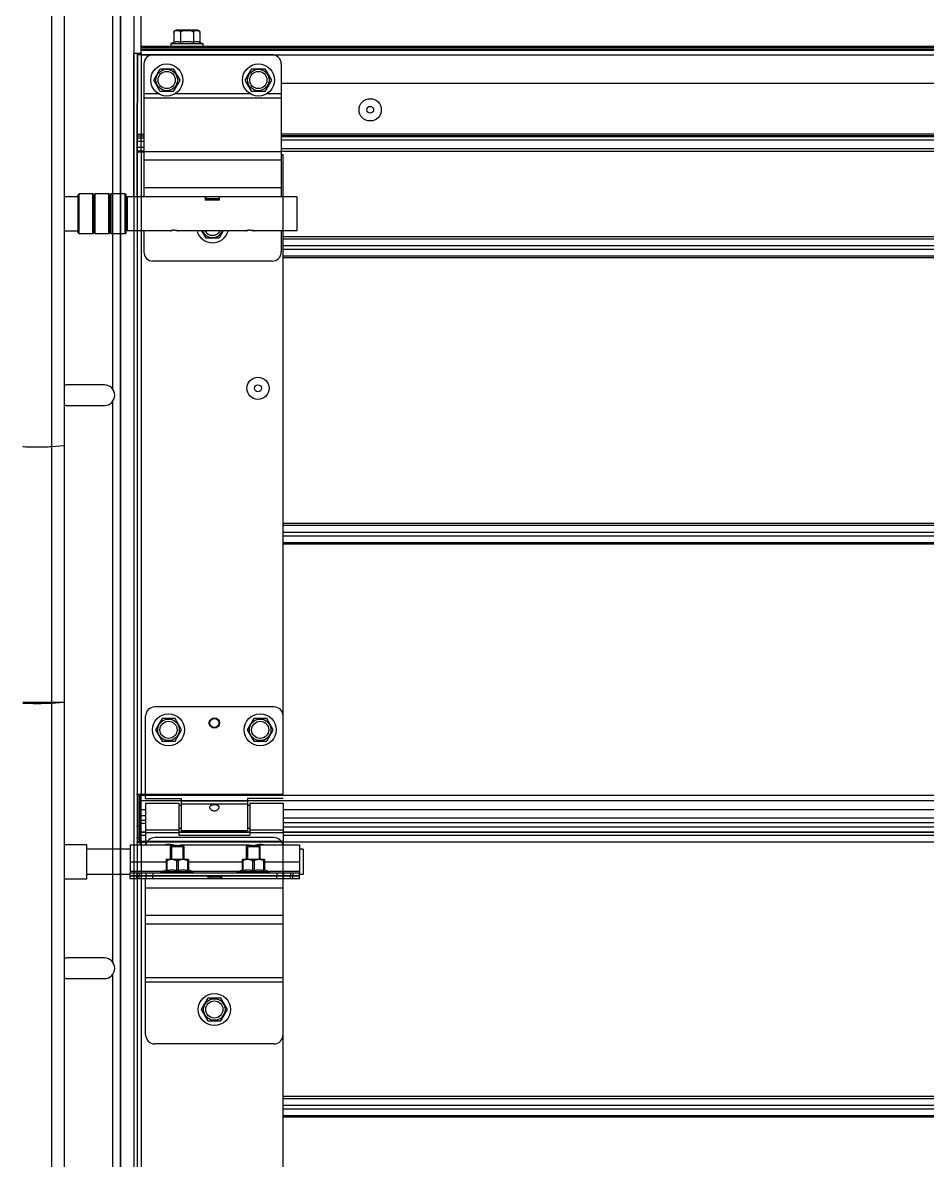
# Model space of a CAD drawing. Header units: millimetres. Extents: x 21899 to 38731, y -5425 to 3612.
# Drawn here: x 22145.5 to 22540.2, y 2384.8 to 2881.1 of the extents above; entities that cross this region are included whole.
import ezdxf

# ---------------------------------------------------------------- set-up
doc = ezdxf.new("R2010")
doc.units = ezdxf.units.MM

msp = doc.modelspace()

# ---------------------------------------------------------------- linework, layer by layer
at = {"color": 7, "linetype": 'Continuous'}
for p, q in [((22163.61, 3064.5), (22163.61, 1144.53)), ((22197.11, 2867.59), (22197.11, 2884.49)), ((22211.41, 2876.79), (22211.41, 2872.49)), ((22221.81, 2877.79), (22212.41, 2877.79)), ((22214.26, 2876.79), (22214.26, 2872.49)), ((22219.96, 2876.79), (22219.96, 2872.49)), ((22222.81, 2876.79), (22222.81, 2872.49)), ((22197.11, 2870.79), (22336.81, 2870.79)), ((22197.11, 2869.09), (22336.81, 2869.09)), ((22211.41, 2872.49), (22210.11, 2871.99)), ((22210.11, 2871.99), (22210.11, 2870.79)), ((22210.11, 2871.99), (22224.11, 2871.99)), ((22222.81, 2872.49), (22224.11, 2871.99)), ((22224.11, 2871.99), (22224.11, 2870.79)), ((22336.81, 2870.79), (25101.07, 2870.79)), ((22336.81, 2869.09), (25101.07, 2869.09)), ((22195.32, 2867.59), (22193.82, 2867.59)), ((22193.82, 2867.59), (22193.82, 2805.09)), ((22195.35, 2867.59), (22195.32, 2824.6)), ((22195.61, 2867.59), (22197.11, 2867.59)), ((22195.61, 2803.28), (22195.61, 2867.59)), ((22202.62, 2856.09), (22205.47, 2861.02)), ((22205.47, 2861.02), (22211.17, 2861.02)), ((22211.17, 2861.02), (22214.02, 2856.09)), ((22242.62, 2856.09), (22245.47, 2861.02)), ((22245.47, 2861.02), (22251.17, 2861.02)), ((22251.17, 2861.02), (22254.02, 2856.09)), ((22205.47, 2851.15), (22202.62, 2856.09)), ((22214.02, 2856.09), (22211.17, 2851.15)), ((22245.47, 2851.15), (22242.62, 2856.09)), ((22254.02, 2856.09), (22251.17, 2851.15)), ((23496.89, 2854.59), (22258.32, 2854.59)), ((22211.17, 2851.15), (22205.47, 2851.15)), ((22251.17, 2851.15), (22245.47, 2851.15)), ((22197.11, 2825.09), (22197.11, 2831.79)), ((22198.32, 2824.6), (22195.32, 2824.6)), ((22198.32, 2825.09), (22195.82, 2825.09)), ((22258.32, 2825.09), (22336.81, 2825.09)), ((22336.81, 2825.09), (25101.07, 2825.09)), ((22258.32, 2823.59), (22259.11, 2823.59)), ((22259.11, 2803.28), (22259.11, 2823.59)), ((22169.62, 2805.19), (22163.61, 2805.19)), ((22170.12, 2806.44), (22169.62, 2805.94)), ((22169.62, 2789.44), (22169.62, 2805.94)), ((22176.12, 2806.44), (22170.12, 2806.44)), ((22170.12, 2788.94), (22170.12, 2806.44)), ((22176.62, 2805.94), (22176.12, 2806.44)), ((22176.12, 2788.94), (22176.12, 2806.44)), ((22177.12, 2806.44), (22176.62, 2805.94)), ((22176.62, 2789.44), (22176.62, 2805.94)), ((22183.12, 2806.44), (22177.12, 2806.44)), ((22177.12, 2788.94), (22177.12, 2806.44)), ((22183.62, 2805.94), (22183.12, 2806.44)), ((22183.12, 2788.94), (22183.12, 2806.44)), ((22184.12, 2806.44), (22183.62, 2805.94)), ((22183.62, 2789.44), (22183.62, 2805.94)), ((22190.12, 2806.44), (22184.12, 2806.44)), ((22184.12, 2788.94), (22184.12, 2806.44)), ((22190.62, 2805.94), (22190.12, 2806.44)), ((22190.12, 2788.94), (22190.12, 2806.44)), ((22190.62, 2789.44), (22190.62, 2805.94)), ((22231.17, 2803.79), (22225.07, 2803.79)), ((22191.12, 2803.19), (22190.62, 2803.19)), ((22169.62, 2790.19), (22163.61, 2790.19)), ((22170.12, 2788.94), (22169.62, 2789.44)), ((22176.12, 2788.94), (22170.12, 2788.94)), ((22176.62, 2789.44), (22176.12, 2788.94)), ((22177.12, 2788.94), (22176.62, 2789.44)), ((22183.12, 2788.94), (22177.12, 2788.94)), ((22183.62, 2789.44), (22183.12, 2788.94)), ((22184.12, 2788.94), (22183.62, 2789.44)), ((22190.12, 2788.94), (22184.12, 2788.94)), ((22190.62, 2789.44), (22190.12, 2788.94)), ((22191.12, 2792.19), (22190.62, 2792.19)), ((22225.47, 2787.15), (22223.66, 2790.29)), ((22232.98, 2790.29), (22231.17, 2787.15)), ((22231.17, 2787.15), (22225.47, 2787.15)), ((22181.11, 2723.09), (22165.11, 2723.09)), ((22165.11, 2714.09), (22181.11, 2714.09)), ((22163.61, 2584.71), (22157.96, 2584.56)), ((22163.61, 2584.55), (22157.96, 2584.16)), ((22255.11, 2582.59), (22203.11, 2582.59)), ((22199.11, 2542.59), (22199.11, 2578.59)), ((22206.26, 2577.52), (22203.41, 2572.59)), ((22211.96, 2577.52), (22206.26, 2577.52)), ((22214.81, 2572.59), (22211.96, 2577.52)), ((22246.26, 2577.52), (22243.41, 2572.59)), ((22251.96, 2577.52), (22246.26, 2577.52)), ((22254.81, 2572.59), (22251.96, 2577.52)), ((22203.41, 2572.59), (22206.26, 2567.65)), ((22211.96, 2567.65), (22214.81, 2572.59)), ((22243.41, 2572.59), (22246.26, 2567.65)), ((22251.96, 2567.65), (22254.81, 2572.59)), ((22206.26, 2567.65), (22211.96, 2567.65)), ((22246.26, 2567.65), (22251.96, 2567.65)), ((22195.11, 2544.59), (22199.11, 2544.59)), ((22196.61, 2523.95), (22196.61, 2544.59)), ((22196.61, 2544.59), (22196.61, 2523.95)), ((22197.11, 2523.82), (22197.11, 2544.59)), ((22197.11, 2523.82), (22197.11, 2544.59)), ((22197.11, 2523.59), (22197.11, 2544.59)), ((22199.11, 2542.59), (22214.61, 2542.59)), ((22214.61, 2542.59), (22214.61, 2528.59)), ((22243.61, 2542.59), (22243.61, 2528.59)), ((22259.11, 2542.59), (22243.61, 2542.59)), ((22199.11, 2537.64), (22197.11, 2537.64)), ((22199.11, 2540.59), (22199.11, 2522.39)), ((22199.11, 2540.59), (22213.61, 2540.59)), ((22213.61, 2540.59), (22213.61, 2526.59)), ((22214.61, 2539.59), (22213.61, 2539.59)), ((22244.61, 2539.59), (22243.61, 2539.59)), ((22244.61, 2540.59), (22244.61, 2526.59)), ((22244.61, 2540.59), (22259.11, 2540.59)), ((22259.11, 2540.59), (22259.11, 2522.39)), ((22336.81, 2537.64), (22259.11, 2537.64)), ((23129.11, 2537.64), (22336.81, 2537.64)), ((22199.11, 2533.09), (22197.11, 2533.09)), ((22336.81, 2532.09), (22259.11, 2532.09)), ((23129.11, 2532.09), (22336.81, 2532.09)), ((22195.11, 2530.59), (22196.11, 2530.59)), ((22196.61, 2530.59), (22195.61, 2530.59)), ((22196.61, 2530.59), (22195.61, 2530.59)), ((22199.11, 2528.01), (22197.11, 2528.01)), ((22214.61, 2529.59), (22213.61, 2529.59)), ((22244.61, 2528.01), (22213.61, 2528.01)), ((22213.61, 2526.59), (22244.61, 2526.59)), ((22243.61, 2528.59), (22214.61, 2528.59)), ((22244.61, 2529.59), (22243.61, 2529.59)), ((22336.81, 2528.01), (22259.11, 2528.01)), ((23129.11, 2528.01), (22336.81, 2528.01)), ((22173.31, 2522.49), (22163.61, 2522.49)), ((22173.31, 2522.49), (22173.31, 2507.49)), ((22195.11, 2525.59), (22196.11, 2525.59)), ((22195.11, 2523.59), (22199.11, 2523.59)), ((22259.11, 2523.82), (22197.11, 2523.82)), ((22259.11, 2523.82), (22197.11, 2523.82)), ((22209.91, 2521.59), (22210.26, 2521.94)), ((22209.91, 2516.09), (22209.91, 2521.59)), ((22215.91, 2521.59), (22209.91, 2521.59)), ((22215.56, 2521.94), (22210.26, 2521.94)), ((22215.91, 2521.59), (22215.56, 2521.94)), ((22215.91, 2516.09), (22215.91, 2521.59)), ((22243.11, 2521.59), (22243.46, 2521.94)), ((22243.11, 2516.09), (22243.11, 2521.59)), ((22249.11, 2521.59), (22243.11, 2521.59)), ((22248.76, 2521.94), (22243.46, 2521.94)), ((22249.11, 2521.59), (22248.76, 2521.94)), ((22249.11, 2516.09), (22249.11, 2521.59)), ((22259.11, 2523.82), (22259.11, 2523.59)), ((22259.11, 2523.82), (22259.11, 2523.59)), ((22192.31, 2520.49), (22173.31, 2520.49)), ((22208.03, 2516.09), (22207.99, 2516.05)), ((22208, 2516.06), (22208, 2511.27)), ((22217.79, 2516.09), (22208.03, 2516.09)), ((22217.79, 2516.09), (22217.83, 2516.05)), ((22217.82, 2516.06), (22217.82, 2511.27)), ((22241.23, 2516.09), (22241.19, 2516.05)), ((22241.2, 2516.06), (22241.2, 2511.27)), ((22250.99, 2516.09), (22241.23, 2516.09)), ((22250.99, 2516.09), (22251.03, 2516.05)), ((22251.02, 2516.06), (22251.02, 2511.27)), ((22267.81, 2520.49), (22266.31, 2520.49)), ((22267.81, 2520.48), (22267.81, 2509.49)), ((22205.91, 2510.59), (22208, 2511.51)), ((22208.4, 2515.52), (22208, 2515.52)), ((22208.4, 2511.27), (22208, 2511.27)), ((22208.4, 2515.52), (22208.4, 2511.27)), ((22212.51, 2515.52), (22212.51, 2511.27)), ((22213.31, 2515.52), (22212.51, 2515.52)), ((22213.31, 2511.27), (22212.51, 2511.27)), ((22213.31, 2515.52), (22213.31, 2511.27)), ((22217.42, 2515.52), (22217.42, 2511.27)), ((22217.42, 2515.52), (22217.82, 2515.52)), ((22217.82, 2511.27), (22217.42, 2511.27)), ((22219.91, 2510.59), (22217.82, 2511.51)), ((22239.11, 2510.59), (22241.2, 2511.51)), ((22241.6, 2515.52), (22241.2, 2515.52)), ((22241.6, 2511.27), (22241.2, 2511.27)), ((22241.6, 2515.52), (22241.6, 2511.27)), ((22245.71, 2515.52), (22245.71, 2511.27)), ((22246.51, 2515.52), (22245.71, 2515.52)), ((22246.51, 2511.27), (22245.71, 2511.27)), ((22246.51, 2515.52), (22246.51, 2511.27)), ((22250.62, 2515.52), (22250.62, 2511.27)), ((22250.62, 2515.52), (22251.02, 2515.52)), ((22251.02, 2511.27), (22250.62, 2511.27)), ((22253.11, 2510.59), (22251.02, 2511.51)), ((22173.31, 2507.49), (22163.61, 2507.49)), ((22192.31, 2509.49), (22173.31, 2509.49)), ((22192.31, 2507.59), (22192.31, 2510.09)), ((22266.31, 2508.89), (22192.31, 2508.89)), ((22226.26, 2508.79), (22192.31, 2508.79)), ((22199.31, 2508.89), (22199.31, 2510.09)), ((22199.31, 2507.59), (22199.31, 2508.79)), ((22205.91, 2510.09), (22205.91, 2510.59)), ((22219.91, 2510.59), (22205.91, 2510.59)), ((22209.91, 2508.79), (22209.91, 2508.89)), ((22215.91, 2508.79), (22215.91, 2508.89)), ((22219.91, 2510.09), (22219.91, 2510.59)), ((22226.26, 2508.79), (22226.26, 2508.89)), ((22232.36, 2507.59), (22232.36, 2508.89)), ((22266.31, 2508.79), (22232.36, 2508.79)), ((22239.11, 2510.09), (22239.11, 2510.59)), ((22253.11, 2510.59), (22239.11, 2510.59)), ((22243.11, 2508.79), (22243.11, 2508.89)), ((22249.11, 2508.79), (22249.11, 2508.89)), ((22253.11, 2510.09), (22253.11, 2510.59)), ((22259.31, 2510.09), (22259.31, 2508.89)), ((22259.31, 2507.59), (22259.31, 2508.79)), ((22266.31, 2507.59), (22266.31, 2510.09)), ((22267.81, 2509.49), (22266.31, 2509.49)), ((22181.11, 2473.09), (22165.11, 2473.09)), ((22165.11, 2464.09), (22181.11, 2464.09)), ((22226.26, 2455.52), (22223.41, 2450.59)), ((22231.96, 2455.52), (22226.26, 2455.52)), ((22234.81, 2450.59), (22231.96, 2455.52)), ((22223.41, 2450.59), (22226.26, 2445.65)), ((22231.96, 2445.65), (22234.81, 2450.59)), ((22226.26, 2445.65), (22231.96, 2445.65))]:
    msp.add_line(p, q, dxfattribs=at)
at = {"color": 9, "linetype": 'Continuous'}
for p, q in [((22188.05, 3064.5), (22188.05, 1144.53)), ((22188.2, 3064.5), (22188.2, 1144.53)), ((22193.94, 3064.5), (22193.94, 1144.53)), ((22157.96, 3055.17), (22157.96, 1144.53)), ((22184.61, 2959.26), (22184.61, 2721.41)), ((22197.11, 2870.29), (22336.81, 2870.29)), ((22197.11, 2869.59), (22336.81, 2869.59)), ((22336.81, 2870.29), (25101.07, 2870.29)), ((22336.81, 2869.59), (25101.07, 2869.59)), ((22202.32, 2867.09), (22195.82, 2867.09)), ((22197.11, 2867.09), (22336.81, 2867.09)), ((22336.81, 2867.09), (25101.07, 2867.09)), ((22204.76, 2850.09), (22198.32, 2850.09)), ((22244.76, 2850.09), (22211.89, 2850.09)), ((22258.32, 2850.09), (22251.89, 2850.09)), ((22258.32, 2848.22), (22198.32, 2848.22)), ((22195.82, 2832.5), (22198.32, 2832.5)), ((22195.82, 2831.79), (22198.32, 2831.79)), ((22198.32, 2830.67), (22195.82, 2830.67)), ((22198.32, 2829.26), (22195.82, 2829.26)), ((22336.81, 2832.5), (22258.32, 2832.5)), ((22336.81, 2831.79), (22258.32, 2831.79)), ((22258.32, 2831.47), (22336.81, 2831.47)), ((22258.32, 2830.06), (22336.81, 2830.06)), ((25101.07, 2832.5), (22336.81, 2832.5)), ((25101.07, 2831.79), (22336.81, 2831.79)), ((22336.81, 2831.47), (25101.07, 2831.47)), ((22336.81, 2830.06), (25101.07, 2830.06)), ((22195.32, 2824.6), (22195.32, 2805.09)), ((22198.32, 2826.59), (22195.82, 2826.59)), ((22258.32, 2824.81), (22198.32, 2824.81)), ((22258.32, 2826.19), (22336.81, 2826.19)), ((22336.81, 2826.19), (25101.07, 2826.19)), ((22197.11, 2823.59), (22197.11, 2815.83)), ((22197.11, 2823.59), (22197.11, 2803.28)), ((22258.32, 2821.09), (22198.32, 2821.09)), ((22197.11, 2815.83), (22197.11, 2544.59)), ((22258.32, 2809.09), (22198.32, 2809.09)), ((22231.17, 2804.31), (22225.47, 2804.31)), ((22336.81, 2787.61), (22259.11, 2787.61)), ((22259.11, 2786.83), (22336.81, 2786.83)), ((25101.07, 2787.61), (22336.81, 2787.61)), ((22336.81, 2786.83), (25101.07, 2786.83)), ((22259.11, 2783.86), (22336.81, 2783.86)), ((22259.11, 2782.31), (22336.81, 2782.31)), ((22259.11, 2779.34), (22336.81, 2779.34)), ((22336.81, 2783.86), (25101.07, 2783.86)), ((22336.81, 2782.31), (25101.07, 2782.31)), ((22336.81, 2779.34), (25101.07, 2779.34)), ((22336.81, 2778.56), (22259.11, 2778.56)), ((25101.07, 2778.56), (22336.81, 2778.56)), ((22184.61, 2715.76), (22184.61, 2471.41)), ((22163.61, 2696.44), (22157.96, 2696.05)), ((22336.81, 2662.61), (22259.11, 2662.61)), ((22259.11, 2661.83), (22336.81, 2661.83)), ((25101.07, 2662.61), (22336.81, 2662.61)), ((22336.81, 2661.83), (25101.07, 2661.83)), ((22259.11, 2658.86), (22336.81, 2658.86)), ((22259.11, 2657.31), (22336.81, 2657.31)), ((22336.81, 2658.86), (25101.07, 2658.86)), ((22336.81, 2657.31), (25101.07, 2657.31)), ((22259.11, 2654.34), (22336.81, 2654.34)), ((22336.81, 2653.56), (22259.11, 2653.56)), ((22336.81, 2654.34), (25101.07, 2654.34)), ((25101.07, 2653.56), (22336.81, 2653.56)), ((22336.81, 2544.01), (22197.11, 2544.01)), ((22199.11, 2544.01), (22197.11, 2544.01)), ((22336.81, 2541.58), (22197.11, 2541.58)), ((22243.61, 2541.43), (22214.61, 2541.43)), ((23129.11, 2544.01), (22336.81, 2544.01)), ((25101.07, 2541.58), (22336.81, 2541.58)), ((22196.61, 2537.59), (22196.61, 2522.39)), ((22199.11, 2537.73), (22197.11, 2537.73)), ((22243.61, 2540.21), (22214.61, 2540.21)), ((22336.81, 2537.73), (22259.11, 2537.73)), ((23129.11, 2537.73), (22336.81, 2537.73)), ((22199.11, 2535.09), (22197.11, 2535.09)), ((22197.11, 2531.9), (22199.11, 2531.9)), ((22336.81, 2534.09), (22259.11, 2534.09)), ((23129.11, 2534.09), (22336.81, 2534.09)), ((22197.11, 2527.97), (22199.11, 2527.97)), ((22197.11, 2526.59), (22199.11, 2526.59)), ((22199.11, 2528.96), (22213.61, 2528.96)), ((22199.11, 2527.75), (22213.61, 2527.75)), ((22213.61, 2527.97), (22244.61, 2527.97)), ((22213.61, 2526.59), (22244.61, 2526.59)), ((22244.61, 2528.96), (22259.11, 2528.96)), ((22244.61, 2527.75), (22259.11, 2527.75)), ((22259.11, 2530.3), (22336.81, 2530.3)), ((22259.11, 2527.97), (22336.81, 2527.97)), ((22259.11, 2526.59), (22336.81, 2526.59)), ((22336.81, 2530.3), (23129.11, 2530.3)), ((22336.81, 2527.97), (23129.11, 2527.97)), ((22336.81, 2526.59), (23129.11, 2526.59)), ((22197.11, 2523.68), (22199.11, 2523.68)), ((22197.11, 2523.59), (22197.11, 2044.59)), ((22259.11, 2523.68), (22336.81, 2523.68)), ((22336.81, 2523.68), (23129.11, 2523.68)), ((22192.31, 2514.99), (22208, 2514.99)), ((22217.82, 2514.99), (22241.2, 2514.99)), ((22251.02, 2514.99), (22266.31, 2514.99)), ((22192.31, 2510.89), (22206.59, 2510.89)), ((22195.31, 2510.09), (22195.31, 2508.89)), ((22195.31, 2507.59), (22195.31, 2508.79)), ((22196.31, 2510.09), (22196.31, 2508.89)), ((22196.31, 2507.59), (22196.31, 2508.79)), ((22202.31, 2510.09), (22202.31, 2508.89)), ((22202.31, 2507.59), (22202.31, 2508.79)), ((22219.23, 2510.89), (22239.79, 2510.89)), ((22231.96, 2508.36), (22226.26, 2508.36)), ((22252.43, 2510.89), (22266.31, 2510.89)), ((22256.31, 2510.09), (22256.31, 2508.89)), ((22256.31, 2507.59), (22256.31, 2508.79)), ((22262.31, 2510.09), (22262.31, 2508.89)), ((22262.31, 2507.59), (22262.31, 2508.79)), ((22263.31, 2510.09), (22263.31, 2508.89)), ((22263.31, 2507.59), (22263.31, 2508.79)), ((22259.11, 2503.59), (22199.11, 2503.59)), ((22259.11, 2491.59), (22199.11, 2491.59)), ((22259.11, 2487.84), (22199.11, 2487.84)), ((22184.61, 2465.76), (22184.61, 2221.41)), ((22259.11, 2464.46), (22199.11, 2464.46)), ((22259.11, 2462.59), (22199.11, 2462.59)), ((22336.81, 2412.61), (22259.11, 2412.61)), ((22259.11, 2411.83), (22336.81, 2411.83)), ((25101.07, 2412.61), (22336.81, 2412.61)), ((22336.81, 2411.83), (25101.07, 2411.83)), ((22259.11, 2408.86), (22336.81, 2408.86)), ((22259.11, 2407.31), (22336.81, 2407.31)), ((22336.81, 2408.86), (25101.07, 2408.86)), ((22336.81, 2407.31), (25101.07, 2407.31)), ((22259.11, 2404.34), (22336.81, 2404.34)), ((22336.81, 2403.56), (22259.11, 2403.56)), ((22336.81, 2404.34), (25101.07, 2404.34)), ((25101.07, 2403.56), (22336.81, 2403.56))]:
    msp.add_line(p, q, dxfattribs=at)
at = {"color": 3, "linetype": 'Continuous'}
for p, q in [((22195.32, 2867.59), (22195.61, 2867.59)), ((22195.61, 2815.83), (22195.61, 2867.59)), ((22197.11, 2867.59), (22195.61, 2867.59)), ((22195.61, 2867.59), (22195.61, 2846.59)), ((22197.11, 2867.59), (22197.11, 2831.79)), ((22254.32, 2867.09), (22202.32, 2867.09)), ((22198.32, 2863.09), (22198.32, 2805.09)), ((22258.32, 2863.09), (22258.32, 2805.09)), ((22195.82, 2846.59), (22195.61, 2846.59)), ((22197.11, 2825.09), (22197.11, 2823.59)), ((22258.32, 2823.59), (22259.11, 2823.59)), ((22259.11, 2815.83), (22259.11, 2823.59)), ((22195.61, 1441.84), (22195.61, 2815.83)), ((22259.11, 2544.59), (22259.11, 2815.83)), ((22265.12, 2805.09), (22191.12, 2805.09)), ((22191.12, 2805.09), (22191.12, 2790.29)), ((22225.07, 2805.09), (22225.07, 2803.64)), ((22225.47, 2803.89), (22225.47, 2805.09)), ((22231.17, 2803.89), (22225.47, 2803.89)), ((22231.17, 2805.09), (22231.17, 2803.64)), ((22265.12, 2805.09), (22265.12, 2790.29)), ((22231.17, 2803.64), (22225.07, 2803.64)), ((22209.62, 2790.29), (22191.12, 2790.29)), ((22198.32, 2790.29), (22198.32, 2781.09)), ((22242.62, 2790.29), (22213.62, 2790.29)), ((22265.12, 2790.29), (22246.62, 2790.29)), ((22258.32, 2790.29), (22258.32, 2781.09)), ((22254.32, 2777.09), (22202.32, 2777.09)), ((22195.61, 2544.59), (22259.11, 2544.59)), ((22195.61, 2544.59), (22259.11, 2544.59)), ((22196.11, 2544.59), (22196.11, 2523.59)), ((22197.11, 2537.59), (22196.11, 2537.59)), ((22192.31, 2522.39), (22192.31, 2510.09)), ((22192.31, 2522.39), (22210.81, 2522.39)), ((22259.11, 2523.59), (22197.11, 2523.59)), ((22259.11, 2523.59), (22197.11, 2523.59)), ((22255.11, 2525.59), (22203.11, 2525.59)), ((22214.81, 2522.39), (22243.81, 2522.39)), ((22247.81, 2522.39), (22266.31, 2522.39)), ((22259.11, 2044.59), (22259.11, 2523.59)), ((22266.31, 2522.39), (22266.31, 2510.09)), ((22266.31, 2510.09), (22192.31, 2510.09)), ((22199.01, 2507.59), (22192.31, 2507.59)), ((22199.11, 2439.59), (22199.11, 2507.59)), ((22266.31, 2507.59), (22199.11, 2507.59)), ((22226.26, 2508.79), (22226.26, 2507.59)), ((22231.96, 2508.79), (22226.26, 2508.79)), ((22231.96, 2508.79), (22231.96, 2507.59)), ((22259.11, 2439.59), (22259.11, 2507.59)), ((22255.11, 2435.59), (22203.11, 2435.59))]:
    msp.add_line(p, q, dxfattribs=at)
at = {"color": 2, "linetype": 'Continuous'}
for p, q in [((22210.41, 2521.94), (22210.41, 2516.09)), ((22215.41, 2521.94), (22215.41, 2516.09)), ((22243.61, 2521.94), (22243.61, 2516.09)), ((22248.61, 2521.94), (22248.61, 2516.09)), ((22210.41, 2508.89), (22210.41, 2508.79)), ((22215.41, 2508.89), (22215.41, 2508.79)), ((22243.61, 2508.89), (22243.61, 2508.79)), ((22248.61, 2508.89), (22248.61, 2508.79))]:
    msp.add_line(p, q, dxfattribs=at)
at = {"color": 7, "linetype": 'Continuous'}
for centre, radius in [((22208.32, 2856.09), 7), ((22208.32, 2856.09), 3.75), ((22248.32, 2856.09), 7), ((22248.32, 2856.09), 3.75), ((22297.11, 2843.09), 4.85), ((22297.11, 2843.09), 1.5), ((22248.11, 2721.59), 4.85), ((22248.11, 2721.59), 1.5), ((22209.11, 2572.59), 7), ((22209.11, 2572.59), 3.75), ((22229.11, 2575.59), 2), ((22249.11, 2572.59), 7), ((22249.11, 2572.59), 3.75), ((22229.11, 2450.59), 7), ((22229.11, 2450.59), 3.75)]:
    msp.add_circle(centre, radius, dxfattribs=at)
at = {"color": 9, "linetype": 'Continuous'}
for centre in [(22208.32, 2856.09), (22248.32, 2856.09), (22209.11, 2572.59), (22249.11, 2572.59), (22229.11, 2450.59)]:
    msp.add_circle(centre, 4.7, dxfattribs=at)
at = {"color": 3, "linetype": 'Continuous'}
msp.add_circle((22229.11, 2575.59), 2.25, dxfattribs=at)
at = {"color": 7, "linetype": 'Continuous'}
for centre, radius, start, end in [((22212.41, 2876.79), 1, 90, 180), ((22221.81, 2876.79), 1, 0, 90), ((22228.32, 2792.09), 7, 194.9402, 345.0598), ((22228.32, 2792.09), 3.75, 208.7382, 331.2618), ((22165.11, 2718.59), 4.5, 90, 109.5506), ((22181.11, 2718.59), 4.5, 270, 90), ((22165.11, 2718.59), 4.5, 250.4494, 270), ((22203.11, 2578.59), 4, 90, 180), ((22255.11, 2578.59), 4, 0, 90), ((22209.11, 2515.59), 7, 75.9631, 102.9948), ((22249.11, 2515.59), 7, 77.0052, 109.3732), ((22165.11, 2468.59), 4.5, 90, 109.5506), ((22181.11, 2468.59), 4.5, 270, 90), ((22165.11, 2468.59), 4.5, 250.4494, 270)]:
    msp.add_arc(centre, radius, start, end, dxfattribs=at)
at = {"color": 3, "linetype": 'Continuous'}
for centre, start, end in [((22202.32, 2863.09), 90, 180), ((22254.32, 2863.09), 0, 90), ((22202.32, 2781.09), 180, 270), ((22254.32, 2781.09), 270, 0), ((22203.11, 2521.59), 90, 168.4498), ((22255.11, 2521.59), 11.5502, 90), ((22203.11, 2439.59), 180, 270), ((22255.11, 2439.59), 270, 0)]:
    msp.add_arc(centre, 4, start, end, dxfattribs=at)
at = {"color": 9, "linetype": 'Continuous'}
msp.add_arc((22228.32, 2792.09), 4.7, 202.5526, 337.4474, dxfattribs=at)
at = {"color": 7, "linetype": 'Continuous'}
for points, start_tangent, end_tangent in [([(22211.41, 2876.79), (22211.42, 2876.93), (22211.43, 2876.98)], (0, 1), (0.196493, 0.980505)), ([(22211.43, 2876.98), (22211.44, 2877.04)], (0.196493, 0.980505), (0.259097, 0.965851)), ([(22211.44, 2877.04), (22211.46, 2877.09), (22211.49, 2877.17)], (0.259097, 0.965851), (0.393606, 0.919279)), ([(22211.49, 2877.17), (22211.52, 2877.23), (22211.6, 2877.36), (22211.71, 2877.47), (22211.83, 2877.56), (22211.96, 2877.63), (22212.12, 2877.68), (22212.3, 2877.72), (22212.42, 2877.74)], (0.393606, 0.919279), (0.994208, 0.10747)), ([(22212.42, 2877.74), (22212.51, 2877.75), (22212.73, 2877.76), (22212.95, 2877.76), (22213.15, 2877.75), (22213.35, 2877.73), (22213.52, 2877.69), (22213.68, 2877.64), (22213.83, 2877.57), (22213.95, 2877.48), (22214.06, 2877.37), (22214.15, 2877.24), (22214.21, 2877.09), (22214.25, 2876.93), (22214.26, 2876.79)], (0.994208, 0.10747), (0, -1)), ([(22214.26, 2876.79), (22214.28, 2876.93), (22214.35, 2877.08), (22214.46, 2877.22), (22214.62, 2877.34), (22214.81, 2877.45), (22215.03, 2877.54), (22215.28, 2877.61), (22215.52, 2877.66), (22215.76, 2877.69), (22215.97, 2877.72), (22216.17, 2877.73), (22216.36, 2877.74), (22216.55, 2877.75), (22216.74, 2877.75), (22216.92, 2877.76), (22217.11, 2877.76)], (0, 1), (1, 0)), ([(22217.11, 2877.76), (22217.4, 2877.75), (22217.69, 2877.75), (22217.97, 2877.74), (22218.26, 2877.72), (22218.54, 2877.68), (22218.83, 2877.64), (22219.11, 2877.56), (22219.37, 2877.47), (22219.58, 2877.36), (22219.75, 2877.23), (22219.87, 2877.09), (22219.94, 2876.93), (22219.96, 2876.79)], (1, 0), (0, -1)), ([(22219.96, 2876.79), (22219.97, 2876.94), (22220.01, 2877.09), (22220.07, 2877.23), (22220.15, 2877.36), (22220.26, 2877.47), (22220.38, 2877.56), (22220.52, 2877.63), (22220.68, 2877.69), (22220.85, 2877.72), (22221.03, 2877.74), (22221.22, 2877.75), (22221.42, 2877.76), (22221.59, 2877.75), (22221.75, 2877.74), (22221.91, 2877.72), (22222.06, 2877.69), (22222.21, 2877.65), (22222.36, 2877.58), (22222.5, 2877.48), (22222.61, 2877.37), (22222.7, 2877.24), (22222.76, 2877.09), (22222.8, 2876.93), (22222.81, 2876.79)], (0, 1), (0, -1)), ([(22214.26, 2872.49), (22213.9, 2872.62), (22213.54, 2872.71), (22213.19, 2872.77), (22212.83, 2872.79), (22212.48, 2872.77), (22212.13, 2872.71), (22211.77, 2872.62), (22211.41, 2872.49)], (-0.932391, 0.361452), (-0.932391, -0.361452)), ([(22217.11, 2872.79), (22216.4, 2872.77), (22215.69, 2872.71), (22214.98, 2872.62), (22214.26, 2872.49)], (-1, 0), (-0.981728, -0.190289)), ([(22219.96, 2872.49), (22219.38, 2872.59), (22218.81, 2872.68), (22218.24, 2872.74), (22217.68, 2872.77), (22217.11, 2872.79)], (-0.981728, 0.190289), (-1, 0)), ([(22222.81, 2872.49), (22222.45, 2872.62), (22222.09, 2872.71), (22221.74, 2872.77), (22221.38, 2872.79), (22221.03, 2872.77), (22220.68, 2872.71), (22220.32, 2872.62), (22219.96, 2872.49)], (-0.932391, 0.361452), (-0.932391, -0.361452)), ([(22147.67, 2584.52), (22146.49, 2584.53), (22145.48, 2584.55)], (-0.999934, 0.011529), (-0.999705, 0.024286)), ([(22148.31, 2584.04), (22145.48, 2584.15)], (-0.999733, 0.023114), (-0.998061, 0.062251)), ([(22155.85, 2584.52), (22154.58, 2584.51), (22153.21, 2584.5), (22151.79, 2584.49), (22150.36, 2584.5), (22148.97, 2584.5), (22147.67, 2584.52)], (-0.999919, -0.012739), (-0.999934, 0.011529)), ([(22155.23, 2584.05), (22151.79, 2584), (22148.31, 2584.04)], (-0.999668, -0.025762), (-0.999733, 0.023114)), ([(22157.96, 2584.16), (22155.23, 2584.05)], (-0.99768, -0.068073), (-0.999668, -0.025762)), ([(22156.99, 2584.54), (22155.85, 2584.52)], (-0.999829, -0.018491), (-0.999919, -0.012739)), ([(22157.96, 2584.56), (22156.99, 2584.54)], (-0.999647, -0.026566), (-0.999829, -0.018491)), ([(22197.11, 2537.87), (22196.86, 2537.89), (22196.68, 2537.96), (22196.61, 2538.06)], (-1, 0), (0, 1)), ([(22197.11, 2537.87), (22196.86, 2537.89), (22196.68, 2537.96), (22196.61, 2538.06)], (-1, 0), (0, 1)), ([(22227.11, 2538.83), (22227.17, 2539.17), (22227.36, 2539.46), (22227.66, 2539.69), (22228.01, 2539.84), (22228.37, 2539.93), (22228.76, 2539.99), (22229.17, 2540), (22229.58, 2539.97), (22229.97, 2539.91), (22230.32, 2539.8), (22230.63, 2539.65), (22230.87, 2539.44), (22231.04, 2539.17), (22231.11, 2538.83)], (0, 1), (0, -1)), ([(22227.2, 2538.38), (22227.17, 2538.47), (22227.11, 2538.83)], (-0.374906, 0.927063), (0, 1)), ([(22231.01, 2538.37), (22230.88, 2538.12), (22230.61, 2537.78), (22230.26, 2537.51), (22229.9, 2537.32), (22229.5, 2537.21), (22229.07, 2537.17), (22228.65, 2537.22), (22228.24, 2537.36), (22227.89, 2537.56), (22227.58, 2537.82), (22227.33, 2538.13), (22227.2, 2538.38)], (-0.381296, -0.924453), (-0.374906, 0.927063)), ([(22231.11, 2538.83), (22231.05, 2538.48), (22231.01, 2538.37)], (0, -1), (-0.381296, -0.924453)), ([(22196.61, 2523.95), (22196.68, 2523.89), (22196.86, 2523.84), (22197.11, 2523.82)], (0, -1), (1, 0)), ([(22196.61, 2523.95), (22196.68, 2523.89), (22196.86, 2523.84), (22197.11, 2523.82)], (0, -1), (1, 0)), ([(22212.51, 2515.52), (22212.02, 2515.73), (22211.56, 2515.89), (22211.12, 2516), (22210.68, 2516.05), (22210.24, 2516.05), (22209.79, 2516), (22209.35, 2515.89), (22208.89, 2515.73), (22208.4, 2515.52)], (-0.893808, 0.44845), (-0.893808, -0.44845)), ([(22217.42, 2515.52), (22216.93, 2515.73), (22216.47, 2515.89), (22216.02, 2516), (22215.58, 2516.05), (22215.14, 2516.05), (22214.7, 2516), (22214.26, 2515.89), (22213.8, 2515.73), (22213.31, 2515.52)], (-0.893808, 0.44845), (-0.893808, -0.44845)), ([(22245.71, 2515.52), (22245.22, 2515.73), (22244.76, 2515.89), (22244.32, 2516), (22243.88, 2516.05), (22243.44, 2516.05), (22242.99, 2516), (22242.55, 2515.89), (22242.09, 2515.73), (22241.6, 2515.52)], (-0.893808, 0.44845), (-0.893808, -0.44845)), ([(22250.62, 2515.52), (22250.13, 2515.73), (22249.67, 2515.89), (22249.22, 2516), (22248.78, 2516.05), (22248.34, 2516.05), (22247.9, 2516), (22247.46, 2515.89), (22247, 2515.73), (22246.51, 2515.52)], (-0.893808, 0.44845), (-0.893808, -0.44845)), ([(22208.4, 2511.27), (22208.92, 2511.37), (22209.44, 2511.44), (22209.95, 2511.49), (22210.46, 2511.51), (22210.97, 2511.49), (22211.48, 2511.44), (22211.99, 2511.37), (22212.51, 2511.27)], (0.9765, 0.215516), (0.9765, -0.215516)), ([(22213.31, 2511.27), (22213.83, 2511.37), (22214.34, 2511.44), (22214.85, 2511.49), (22215.36, 2511.51), (22215.87, 2511.49), (22216.38, 2511.44), (22216.9, 2511.37), (22217.42, 2511.27)], (0.9765, 0.215516), (0.9765, -0.215516)), ([(22241.6, 2511.27), (22242.12, 2511.37), (22242.64, 2511.44), (22243.15, 2511.49), (22243.66, 2511.51), (22244.17, 2511.49), (22244.68, 2511.44), (22245.19, 2511.37), (22245.71, 2511.27)], (0.9765, 0.215516), (0.9765, -0.215516)), ([(22246.51, 2511.27), (22247.03, 2511.37), (22247.54, 2511.44), (22248.05, 2511.49), (22248.56, 2511.51), (22249.07, 2511.49), (22249.58, 2511.44), (22250.1, 2511.37), (22250.62, 2511.27)], (0.9765, 0.215516), (0.9765, -0.215516))]:
    msp.add_spline(points, degree=3, dxfattribs=dict(at, start_tangent=start_tangent, end_tangent=end_tangent))
at = {"color": 3, "linetype": 'Continuous'}
for points, start_tangent, end_tangent in [([(22209.75, 2790.32), (22209.64, 2790.29), (22209.75, 2790.32), (22209.79, 2790.33)], (-0.968529, -0.248901), (0.970087, 0.242758)), ([(22210.85, 2790.52), (22210.69, 2790.5), (22210.49, 2790.47), (22210.3, 2790.44), (22210.12, 2790.41), (22209.97, 2790.37), (22209.85, 2790.34), (22209.75, 2790.32), (22209.64, 2790.29), (22209.75, 2790.32), (22209.85, 2790.34), (22209.97, 2790.37), (22210.12, 2790.41), (22210.3, 2790.44), (22210.49, 2790.47), (22210.69, 2790.5)], (-0.994276, -0.106842), (0.991806, 0.127754)), ([(22209.72, 2790.31), (22209.64, 2790.29)], (-0.967848, -0.251535), (-0.258533, 0.966003)), ([(22209.72, 2790.31), (22209.64, 2790.29)], (-0.967848, -0.251535), (-0.258533, 0.966003)), ([(22209.75, 2790.32), (22209.72, 2790.31)], (-0.968529, -0.248901), (-0.967848, -0.251535)), ([(22210.3, 2790.44), (22210.12, 2790.41), (22209.97, 2790.37)], (-0.9836, -0.180361), (-0.975434, -0.220291)), ([(22210.5, 2790.47), (22210.69, 2790.5)], (0.988177, 0.153317), (0.991806, 0.127754)), ([(22211.15, 2790.55), (22210.85, 2790.52)], (-0.997809, -0.066161), (-0.994276, -0.106842)), ([(22211.62, 2790.56), (22211.15, 2790.55)], (-1, 0.000114), (-0.997809, -0.066161)), ([(22211.62, 2790.56), (22212.09, 2790.55)], (1, 0.000125), (0.997809, -0.06616)), ([(22212.09, 2790.55), (22212.41, 2790.52)], (0.997809, -0.06616), (0.994049, -0.108934)), ([(22212.41, 2790.52), (22212.55, 2790.5)], (0.994049, -0.108934), (0.991814, -0.127691)), ([(22212.55, 2790.5), (22212.76, 2790.47), (22212.95, 2790.44), (22213.12, 2790.41), (22213.27, 2790.37), (22213.39, 2790.34), (22213.49, 2790.32), (22213.62, 2790.29), (22213.49, 2790.32), (22213.39, 2790.34), (22213.27, 2790.37), (22213.12, 2790.41), (22212.95, 2790.44), (22212.76, 2790.47)], (0.991814, -0.127691), (-0.987855, 0.155378)), ([(22212.95, 2790.44), (22213.12, 2790.41), (22213.27, 2790.37)], (0.983603, -0.180346), (0.975441, -0.220261)), ([(22213.49, 2790.32), (22213.54, 2790.31)], (0.968495, -0.249032), (0.967488, -0.252916)), ([(22213.54, 2790.31), (22213.62, 2790.29), (22213.61, 2790.29)], (0.967488, -0.252916), (-0.966761, 0.25568)), ([(22213.54, 2790.31), (22213.62, 2790.29)], (0.967488, -0.252916), (0.269211, 0.963081)), ([(22213.62, 2790.29), (22213.61, 2790.29)], (0.269295, 0.963058), (-0.966761, 0.25568)), ([(22242.75, 2790.32), (22242.64, 2790.29), (22242.75, 2790.32), (22242.79, 2790.33)], (-0.968529, -0.248901), (0.970087, 0.242758)), ([(22243.85, 2790.52), (22243.69, 2790.5), (22243.49, 2790.47), (22243.3, 2790.44), (22243.12, 2790.41), (22242.97, 2790.37), (22242.85, 2790.34), (22242.75, 2790.32), (22242.64, 2790.29), (22242.75, 2790.32), (22242.85, 2790.34), (22242.97, 2790.37), (22243.12, 2790.41), (22243.3, 2790.44), (22243.49, 2790.47), (22243.69, 2790.5)], (-0.994276, -0.106842), (0.991806, 0.127754)), ([(22242.72, 2790.31), (22242.64, 2790.29)], (-0.967848, -0.251535), (-0.258533, 0.966003)), ([(22242.72, 2790.31), (22242.64, 2790.29)], (-0.967848, -0.251535), (-0.258533, 0.966003)), ([(22242.75, 2790.32), (22242.72, 2790.31)], (-0.968529, -0.248901), (-0.967848, -0.251535)), ([(22243.3, 2790.44), (22243.12, 2790.41), (22242.97, 2790.37)], (-0.9836, -0.180361), (-0.975434, -0.220291)), ([(22243.5, 2790.47), (22243.69, 2790.5)], (0.988177, 0.153317), (0.991806, 0.127754)), ([(22244.15, 2790.55), (22243.85, 2790.52)], (-0.997809, -0.066161), (-0.994276, -0.106842)), ([(22244.62, 2790.56), (22244.15, 2790.55)], (-1, 0.000114), (-0.997809, -0.066161)), ([(22244.62, 2790.56), (22245.09, 2790.55)], (1, 0.000125), (0.997809, -0.06616)), ([(22245.09, 2790.55), (22245.41, 2790.52)], (0.997809, -0.06616), (0.994049, -0.108934)), ([(22245.41, 2790.52), (22245.55, 2790.5)], (0.994049, -0.108934), (0.991814, -0.127691)), ([(22245.55, 2790.5), (22245.76, 2790.47), (22245.95, 2790.44), (22246.12, 2790.41), (22246.27, 2790.37), (22246.39, 2790.34), (22246.49, 2790.32), (22246.62, 2790.29), (22246.49, 2790.32), (22246.39, 2790.34), (22246.27, 2790.37), (22246.12, 2790.41), (22245.95, 2790.44), (22245.76, 2790.47)], (0.991814, -0.127691), (-0.987855, 0.155378)), ([(22245.95, 2790.44), (22246.12, 2790.41), (22246.27, 2790.37)], (0.983603, -0.180346), (0.975441, -0.220261)), ([(22246.49, 2790.32), (22246.54, 2790.31)], (0.968495, -0.249032), (0.967488, -0.252916)), ([(22246.54, 2790.31), (22246.62, 2790.29), (22246.61, 2790.29)], (0.967488, -0.252916), (-0.966761, 0.25568)), ([(22246.54, 2790.31), (22246.62, 2790.29)], (0.967488, -0.252916), (0.269211, 0.963081)), ([(22246.62, 2790.29), (22246.61, 2790.29)], (0.269295, 0.963058), (-0.966761, 0.25568)), ([(22196.54, 2523.61), (22196.06, 2523.68), (22195.73, 2523.8), (22195.61, 2523.95)], (-0.99525, 0.097347), (0, 1)), ([(22196.54, 2523.61), (22196.06, 2523.68), (22195.73, 2523.8), (22195.61, 2523.95)], (-0.99525, 0.097347), (0, 1)), ([(22196.61, 2523.6), (22196.54, 2523.61)], (-0.996579, 0.082649), (-0.99525, 0.097347)), ([(22196.61, 2523.6), (22196.54, 2523.61)], (-0.996579, 0.082649), (-0.99525, 0.097347)), ([(22197.11, 2523.59), (22196.61, 2523.6)], (-1, 0), (-0.996579, 0.082649)), ([(22197.11, 2523.59), (22196.61, 2523.6)], (-1, 0), (-0.996579, 0.082649)), ([(22210.89, 2522.36), (22210.81, 2522.39)], (-0.967488, 0.252916), (-0.269211, -0.963081)), ([(22211.88, 2522.17), (22211.68, 2522.2), (22211.48, 2522.23), (22211.31, 2522.27), (22211.16, 2522.3), (22211.04, 2522.33), (22210.94, 2522.35), (22210.81, 2522.39), (22210.94, 2522.35), (22211.04, 2522.33), (22211.16, 2522.3), (22211.31, 2522.27), (22211.48, 2522.23), (22211.68, 2522.2)], (-0.991814, 0.127691), (0.987855, -0.155378)), ([(22211.48, 2522.23), (22211.31, 2522.27), (22211.16, 2522.3), (22211.04, 2522.33), (22210.94, 2522.35), (22210.81, 2522.39), (22210.94, 2522.35), (22211.04, 2522.33), (22211.16, 2522.3), (22211.31, 2522.27), (22211.48, 2522.23), (22211.68, 2522.2)], (-0.983603, 0.180346), (0.987855, -0.155378)), ([(22211.48, 2522.23), (22211.31, 2522.27), (22211.16, 2522.3), (22211.04, 2522.33), (22210.94, 2522.35), (22210.81, 2522.39), (22210.94, 2522.35), (22211.04, 2522.33), (22211.16, 2522.3)], (-0.983603, 0.180346), (0.975429, -0.220316)), ([(22210.81, 2522.39), (22210.82, 2522.38)], (-0.269295, -0.963058), (0.966761, -0.25568)), ([(22210.94, 2522.35), (22210.89, 2522.36)], (-0.968495, 0.249032), (-0.967488, 0.252916)), ([(22212.02, 2522.15), (22211.88, 2522.17)], (-0.994049, 0.108934), (-0.991814, 0.127691)), ([(22212.34, 2522.13), (22212.02, 2522.15)], (-0.997809, 0.06616), (-0.994049, 0.108934)), ([(22212.81, 2522.11), (22212.34, 2522.13)], (-1, -0.000125), (-0.997809, 0.06616)), ([(22212.81, 2522.11), (22213.28, 2522.13)], (1, -0.000114), (0.997809, 0.066161)), ([(22213.28, 2522.13), (22213.58, 2522.15)], (0.997809, 0.066161), (0.994276, 0.106842)), ([(22213.58, 2522.15), (22213.74, 2522.17), (22213.94, 2522.2), (22214.13, 2522.23), (22214.31, 2522.27), (22214.46, 2522.3), (22214.58, 2522.33), (22214.68, 2522.35), (22214.8, 2522.38), (22214.68, 2522.35), (22214.58, 2522.33), (22214.46, 2522.3), (22214.31, 2522.27), (22214.14, 2522.23), (22213.94, 2522.2), (22213.74, 2522.17)], (0.994276, 0.106842), (-0.991806, -0.127754)), ([(22213.93, 2522.2), (22213.74, 2522.17)], (-0.988177, -0.153317), (-0.991806, -0.127754)), ([(22214.68, 2522.35), (22214.8, 2522.38), (22214.68, 2522.35), (22214.64, 2522.34)], (0.968529, 0.248901), (-0.970087, -0.242758)), ([(22214.68, 2522.35), (22214.71, 2522.36)], (0.968529, 0.248901), (0.967848, 0.251535)), ([(22214.71, 2522.36), (22214.8, 2522.38)], (0.967848, 0.251535), (0.258533, -0.966003)), ([(22243.89, 2522.36), (22243.81, 2522.39)], (-0.967488, 0.252916), (-0.269211, -0.963081)), ([(22243.81, 2522.39), (22243.82, 2522.38)], (-0.269295, -0.963058), (0.966761, -0.25568)), ([(22244.88, 2522.17), (22244.68, 2522.2), (22244.48, 2522.23), (22244.31, 2522.27), (22244.16, 2522.3), (22244.04, 2522.33), (22243.94, 2522.35), (22243.81, 2522.39), (22243.94, 2522.35), (22244.04, 2522.33), (22244.16, 2522.3), (22244.31, 2522.27), (22244.48, 2522.23), (22244.68, 2522.2)], (-0.991814, 0.127691), (0.987855, -0.155378)), ([(22244.48, 2522.23), (22244.31, 2522.27), (22244.16, 2522.3), (22244.04, 2522.33), (22243.94, 2522.35), (22243.81, 2522.39), (22243.94, 2522.35), (22244.04, 2522.33), (22244.16, 2522.3), (22244.31, 2522.27), (22244.48, 2522.23), (22244.68, 2522.2)], (-0.983603, 0.180346), (0.987855, -0.155378)), ([(22244.48, 2522.23), (22244.31, 2522.27), (22244.16, 2522.3), (22244.04, 2522.33), (22243.94, 2522.35), (22243.81, 2522.39), (22243.94, 2522.35), (22244.04, 2522.33), (22244.16, 2522.3)], (-0.983603, 0.180346), (0.975429, -0.220316)), ([(22243.94, 2522.35), (22243.89, 2522.36)], (-0.968495, 0.249032), (-0.967488, 0.252916)), ([(22245.02, 2522.15), (22244.88, 2522.17)], (-0.994049, 0.108934), (-0.991814, 0.127691)), ([(22245.34, 2522.13), (22245.02, 2522.15)], (-0.997809, 0.06616), (-0.994049, 0.108934)), ([(22245.81, 2522.11), (22245.34, 2522.13)], (-1, -0.000125), (-0.997809, 0.06616)), ([(22245.81, 2522.11), (22246.28, 2522.13)], (1, -0.000114), (0.997809, 0.066161)), ([(22246.28, 2522.13), (22246.58, 2522.15)], (0.997809, 0.066161), (0.994276, 0.106842)), ([(22246.58, 2522.15), (22246.74, 2522.17), (22246.94, 2522.2), (22247.13, 2522.23), (22247.31, 2522.27), (22247.46, 2522.3), (22247.58, 2522.33), (22247.68, 2522.35), (22247.8, 2522.38), (22247.68, 2522.35), (22247.58, 2522.33), (22247.46, 2522.3), (22247.31, 2522.27), (22247.14, 2522.23), (22246.94, 2522.2), (22246.74, 2522.17)], (0.994276, 0.106842), (-0.991806, -0.127754)), ([(22246.93, 2522.2), (22246.74, 2522.17)], (-0.988177, -0.153317), (-0.991806, -0.127754)), ([(22247.68, 2522.35), (22247.8, 2522.38), (22247.68, 2522.35), (22247.64, 2522.34)], (0.968529, 0.248901), (-0.970087, -0.242758)), ([(22247.68, 2522.35), (22247.71, 2522.36)], (0.968529, 0.248901), (0.967848, 0.251535)), ([(22247.71, 2522.36), (22247.8, 2522.38)], (0.967848, 0.251535), (0.258533, -0.966003))]:
    msp.add_spline(points, degree=3, dxfattribs=dict(at, start_tangent=start_tangent, end_tangent=end_tangent))
at = {"color": 9, "linetype": 'Continuous', "start_tangent": (-0.99768, -0.068073), "end_tangent": (-0.998061, 0.062251)}
msp.add_spline([(22157.96, 2696.05), (22155.23, 2695.93), (22151.79, 2695.89), (22148.31, 2695.92), (22145.48, 2696.04)], degree=3, dxfattribs=at)

doc.saveas('drawing.dxf')
